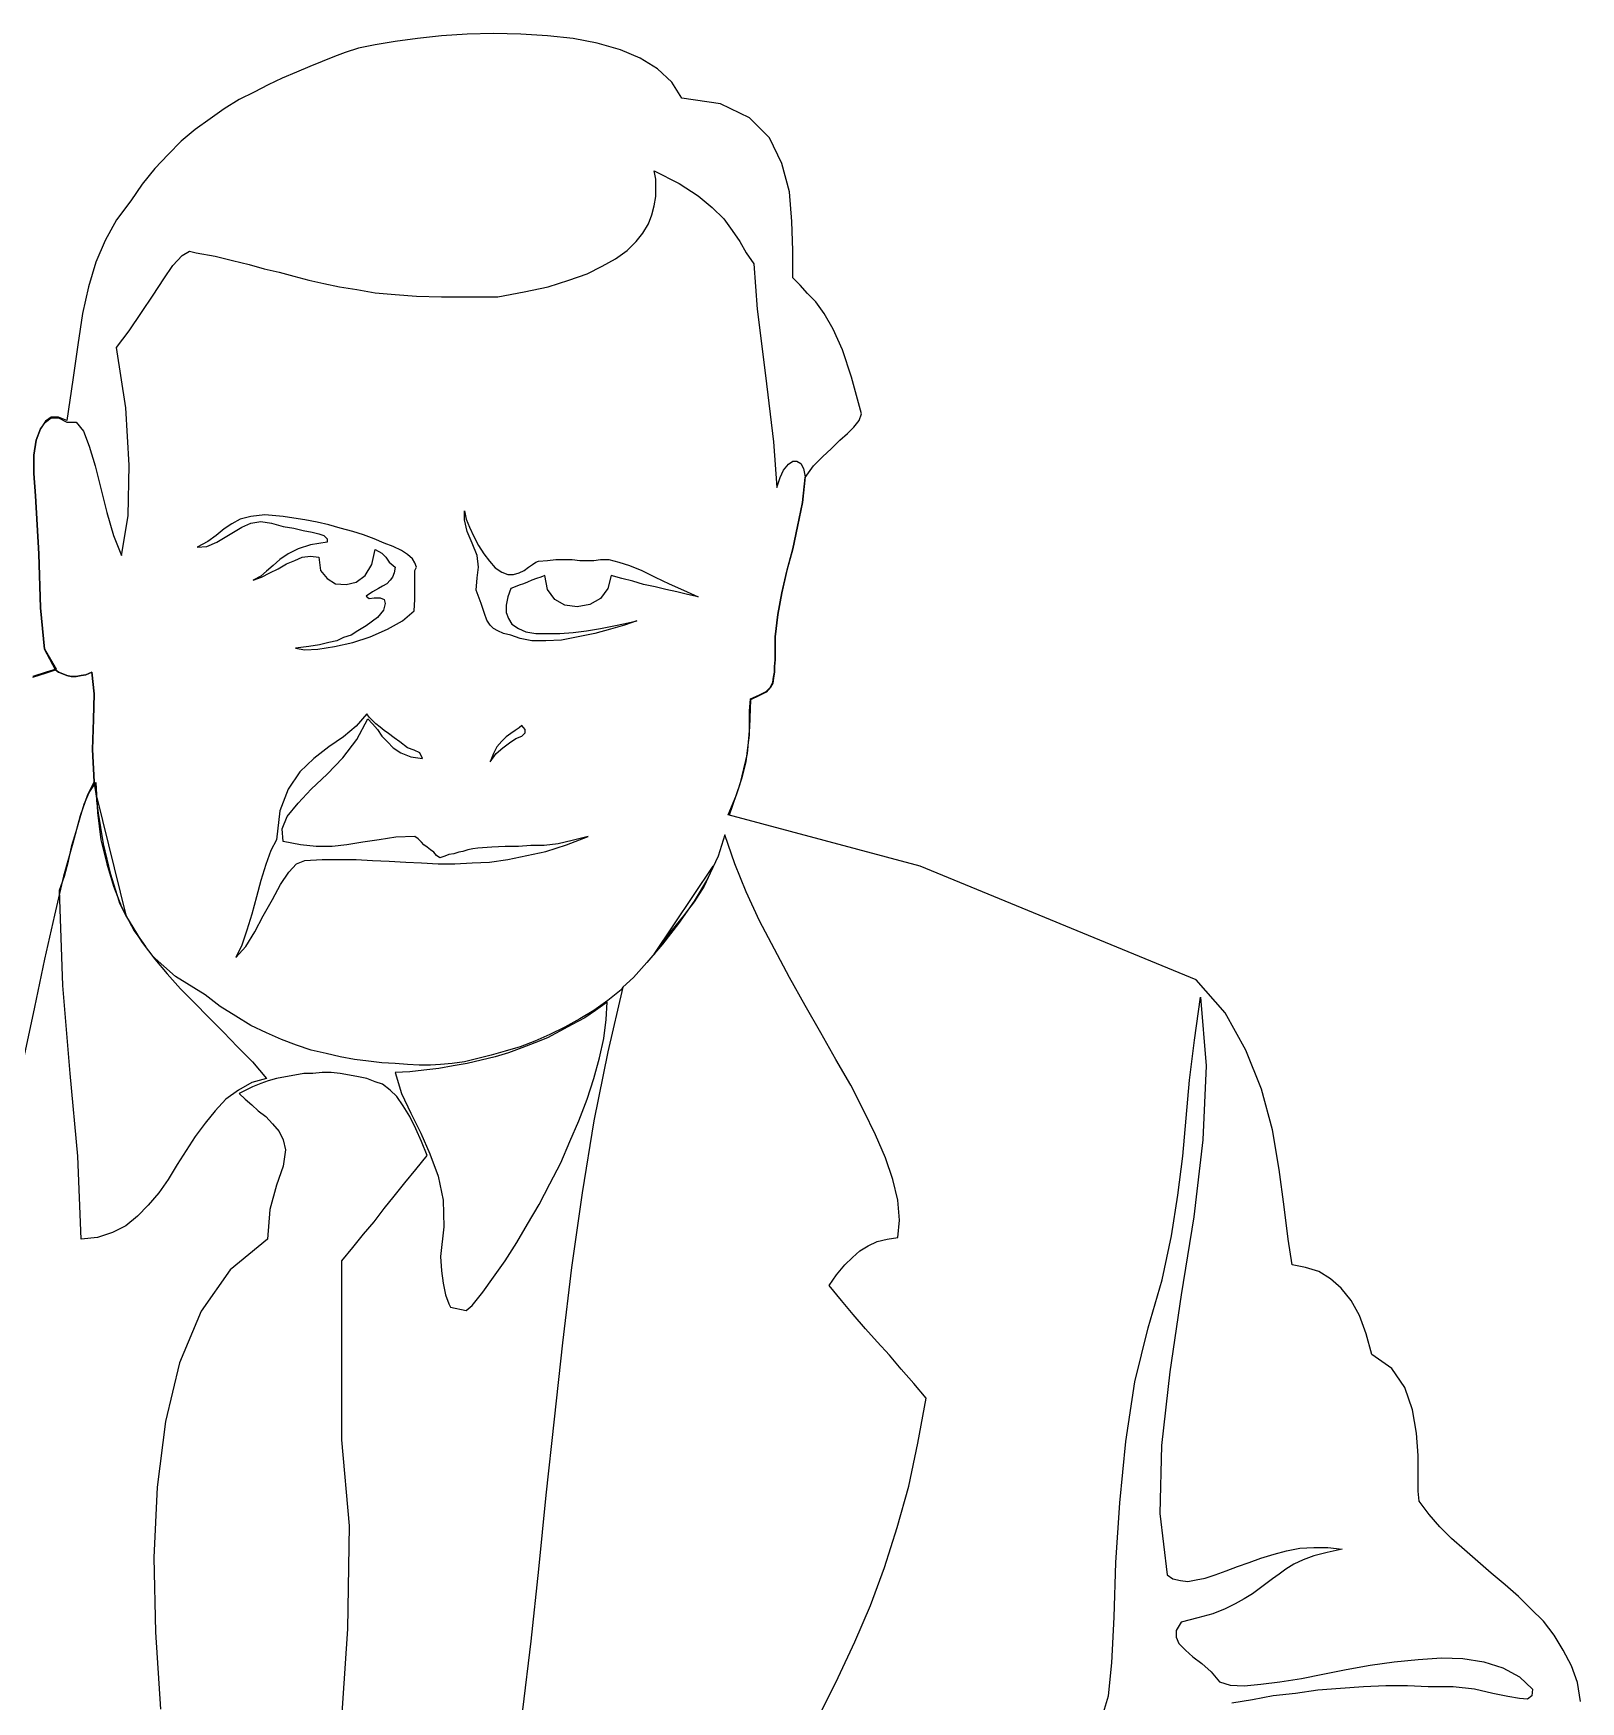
# Model space of a CAD drawing. Extents: x -3014 to -1983, y 5273 to 7048.
# Drawn here: x -2567.7 to -2123, y 6568.6 to 7047.9 of the extents above; entities that cross this region are included whole.
import ezdxf

# ---------------------------------------------------------------- set-up
doc = ezdxf.new("R2010")
doc.units = 0
doc.header["$LTSCALE"] = 1270
doc.header["$MEASUREMENT"] = 0
doc.layers.get('0').update_dxf_attribs({"linetype": 'CONTINUOUS'})

msp = doc.modelspace()

# ---------------------------------------------------------------- linework, layer by layer
at = {"linetype": 'CONTINUOUS'}
for p, q in [((-2457.3, 7046.46), (-2463.73, 7045.51)), ((-2450.4, 7047.18), (-2457.3, 7046.46)), ((-2443.01, 7047.65), (-2450.4, 7047.18)), ((-2435.4, 7047.89), (-2443.01, 7047.65)), ((-2427.54, 7047.65), (-2435.4, 7047.89)), ((-2419.93, 7047.18), (-2427.54, 7047.65)), ((-2412.54, 7046.46), (-2419.93, 7047.18)), ((-2405.64, 7045.04), (-2412.54, 7046.46)), ((-2481.11, 7041.23), (-2484.68, 7039.79)), ((-2478.02, 7042.42), (-2481.11, 7041.23)), ((-2474.21, 7043.61), (-2478.02, 7042.42)), ((-2469.45, 7044.56), (-2474.21, 7043.61)), ((-2463.73, 7045.51), (-2469.45, 7044.56)), ((-2398.96, 7043.13), (-2405.64, 7045.04)), ((-2393.26, 7040.75), (-2398.96, 7043.13)), ((-2492.07, 7036.7), (-2496.12, 7035.03)), ((-2488.25, 7038.37), (-2492.07, 7036.7)), ((-2484.68, 7039.79), (-2488.25, 7038.37)), ((-2388.25, 7037.66), (-2393.26, 7040.75)), ((-2384.21, 7033.84), (-2388.25, 7037.66)), ((-2500.16, 7033.13), (-2504.21, 7030.98)), ((-2496.12, 7035.03), (-2500.16, 7033.13)), ((-2381.35, 7029.32), (-2384.21, 7033.84)), ((-2508.49, 7028.85), (-2512.78, 7026.22)), ((-2504.21, 7030.98), (-2508.49, 7028.85)), ((-2370.16, 7027.66), (-2381.35, 7029.32)), ((-2361.82, 7023.61), (-2370.16, 7027.66)), ((-2516.82, 7023.37), (-2521.11, 7020.27)), ((-2512.78, 7026.22), (-2516.82, 7023.37)), ((-2356.11, 7017.89), (-2361.82, 7023.61)), ((-2525.15, 7016.94), (-2528.96, 7013.13)), ((-2521.11, 7020.27), (-2525.15, 7016.94)), ((-2352.53, 7010.51), (-2356.11, 7017.89)), ((-2528.96, 7013.13), (-2532.77, 7009.09)), ((-2532.77, 7009.09), (-2536.34, 7004.56)), ((-2389.21, 7008.36), (-2382.06, 7004.79)), ((-2388.73, 7005.98), (-2389.21, 7008.36)), ((-2350.4, 7002.41), (-2352.53, 7010.51)), ((-2536.34, 7004.56), (-2539.68, 6999.8)), ((-2388.73, 7003.37), (-2388.73, 7005.98)), ((-2388.73, 7000.99), (-2388.73, 7003.37)), ((-2382.06, 7004.79), (-2376.59, 7001.22)), ((-2539.68, 6999.8), (-2543.73, 6994.32)), ((-2389.92, 6995.75), (-2389.21, 6998.37)), ((-2389.21, 6998.37), (-2388.73, 7000.99)), ((-2376.59, 7001.22), (-2372.54, 6997.89)), ((-2372.54, 6997.89), (-2369.2, 6994.56)), ((-2349.69, 6993.84), (-2350.4, 7002.41)), ((-2543.73, 6994.32), (-2547.05, 6988.37)), ((-2392.54, 6990.51), (-2390.88, 6993.13)), ((-2390.88, 6993.13), (-2389.92, 6995.75)), ((-2369.2, 6994.56), (-2366.82, 6991.23)), ((-2349.44, 6985.51), (-2349.69, 6993.84)), ((-2547.05, 6988.37), (-2549.68, 6982.17)), ((-2397.06, 6985.51), (-2394.45, 6988.13)), ((-2394.45, 6988.13), (-2392.54, 6990.51)), ((-2366.82, 6991.23), (-2364.68, 6988.13)), ((-2364.68, 6988.13), (-2362.78, 6984.8)), ((-2527.53, 6981.23), (-2524.91, 6984.09)), ((-2524.91, 6984.09), (-2522.77, 6985.28)), ((-2522.77, 6985.28), (-2520.86, 6984.8)), ((-2520.86, 6984.8), (-2515.4, 6983.84)), ((-2515.4, 6983.84), (-2510.4, 6982.65)), ((-2400.4, 6983.13), (-2397.06, 6985.51)), ((-2362.78, 6984.8), (-2360.63, 6981.7)), ((-2349.44, 6977.65), (-2349.44, 6985.51)), ((-2549.68, 6982.17), (-2551.82, 6975.03)), ((-2530.15, 6977.41), (-2527.53, 6981.23)), ((-2510.4, 6982.65), (-2505.64, 6981.46)), ((-2505.64, 6981.46), (-2501.35, 6980.27)), ((-2501.35, 6980.27), (-2497.06, 6979.32)), ((-2497.06, 6979.32), (-2492.78, 6978.13)), ((-2413.73, 6976.94), (-2408.49, 6978.85)), ((-2408.49, 6978.85), (-2404.2, 6980.98)), ((-2404.2, 6980.98), (-2400.4, 6983.13)), ((-2360.63, 6981.7), (-2359.68, 6968.61)), ((-2551.82, 6975.03), (-2553.49, 6967.42)), ((-2533.25, 6972.65), (-2530.15, 6977.41)), ((-2492.78, 6978.13), (-2488.5, 6976.94)), ((-2488.5, 6976.94), (-2484.21, 6975.99)), ((-2484.21, 6975.99), (-2479.68, 6975.03)), ((-2479.68, 6975.03), (-2474.69, 6974.32)), ((-2474.69, 6974.32), (-2469.45, 6973.37)), ((-2426.59, 6973.61), (-2419.68, 6975.03)), ((-2419.68, 6975.03), (-2413.73, 6976.94)), ((-2347.3, 6975.51), (-2349.44, 6977.65)), ((-2345.16, 6973.13), (-2347.3, 6975.51)), ((-2536.58, 6967.65), (-2533.25, 6972.65)), ((-2469.45, 6973.37), (-2463.73, 6972.89)), ((-2463.73, 6972.89), (-2457.54, 6972.41)), ((-2457.54, 6972.41), (-2450.4, 6972.18)), ((-2450.4, 6972.18), (-2442.78, 6972.18)), ((-2442.78, 6972.18), (-2434.21, 6972.18)), ((-2434.21, 6972.18), (-2426.59, 6973.61)), ((-2342.78, 6970.75), (-2345.16, 6973.13)), ((-2340.4, 6967.42), (-2342.78, 6970.75)), ((-2553.49, 6967.42), (-2554.91, 6958.36)), ((-2540.16, 6962.41), (-2536.58, 6967.65)), ((-2359.68, 6968.61), (-2357.3, 6949.56)), ((-2337.78, 6962.89), (-2340.4, 6967.42)), ((-2543.73, 6957.65), (-2540.16, 6962.41)), ((-2335.16, 6956.94), (-2337.78, 6962.89)), ((-2554.91, 6958.36), (-2556.34, 6948.37)), ((-2541.1, 6940.27), (-2543.73, 6957.65)), ((-2332.54, 6949.08), (-2335.16, 6956.94)), ((-2556.34, 6948.37), (-2558.01, 6936.7)), ((-2357.3, 6949.56), (-2354.92, 6930.51)), ((-2329.68, 6938.6), (-2332.54, 6949.08)), ((-2540.16, 6923.84), (-2541.1, 6940.27)), ((-2564.2, 6936.47), (-2565.62, 6934.32)), ((-2565.62, 6934.32), (-2564.2, 6936.22)), ((-2562.53, 6937.66), (-2564.2, 6936.47)), ((-2564.2, 6936.22), (-2562.53, 6937.41)), ((-2560.39, 6937.66), (-2562.53, 6937.66)), ((-2562.53, 6937.41), (-2560.39, 6937.41)), ((-2558.01, 6936.7), (-2560.39, 6937.66)), ((-2560.39, 6937.41), (-2558.01, 6936.22)), ((-2558.01, 6936.22), (-2555.39, 6936.22)), ((-2555.39, 6936.22), (-2553.25, 6933.61)), ((-2331.83, 6934.8), (-2330.39, 6936.7)), ((-2330.39, 6936.7), (-2329.68, 6938.6)), ((-2566.81, 6930.98), (-2567.54, 6926.7)), ((-2567.54, 6926.7), (-2566.81, 6930.98)), ((-2565.62, 6934.32), (-2566.81, 6930.98)), ((-2566.81, 6930.98), (-2565.62, 6934.32)), ((-2553.25, 6933.61), (-2551.58, 6929.32)), ((-2338.25, 6928.6), (-2335.87, 6930.98)), ((-2335.87, 6930.98), (-2333.73, 6932.89)), ((-2333.73, 6932.89), (-2331.83, 6934.8)), ((-2567.54, 6926.7), (-2567.54, 6921.46)), ((-2567.54, 6921.46), (-2567.54, 6926.7)), ((-2551.58, 6929.32), (-2549.91, 6923.6)), ((-2354.92, 6930.51), (-2353.97, 6917.42)), ((-2343.49, 6923.6), (-2340.87, 6926.22)), ((-2340.87, 6926.22), (-2338.25, 6928.6)), ((-2567.54, 6921.46), (-2567.06, 6915.04)), ((-2567.06, 6915.04), (-2567.54, 6921.46)), ((-2549.91, 6923.6), (-2548.25, 6917.17)), ((-2540.39, 6909.32), (-2540.16, 6923.84)), ((-2353.01, 6920.27), (-2352.07, 6922.41)), ((-2352.07, 6922.41), (-2350.63, 6924.08)), ((-2350.63, 6924.08), (-2349.44, 6925.03)), ((-2349.44, 6925.03), (-2348.25, 6925.03)), ((-2348.25, 6925.03), (-2347.06, 6924.32)), ((-2347.06, 6924.32), (-2346.35, 6922.89)), ((-2346.35, 6922.89), (-2345.87, 6920.51)), ((-2345.87, 6920.27), (-2343.49, 6923.6)), ((-2548.25, 6917.17), (-2546.58, 6910.27)), ((-2353.97, 6917.42), (-2353.01, 6920.27)), ((-2345.87, 6920.51), (-2346.58, 6913.13)), ((-2346.58, 6913.13), (-2345.87, 6920.27)), ((-2567.06, 6915.04), (-2566.1, 6898.37)), ((-2566.1, 6898.37), (-2567.06, 6915.04)), ((-2348.02, 6906.22), (-2346.58, 6913.13)), ((-2346.58, 6913.13), (-2348.02, 6906.22)), ((-2546.58, 6910.27), (-2544.67, 6903.6)), ((-2542.29, 6897.89), (-2540.39, 6909.32)), ((-2510.64, 6906.94), (-2512.78, 6905.51)), ((-2508.26, 6908.36), (-2510.64, 6906.94)), ((-2505.16, 6909.08), (-2508.26, 6908.36)), ((-2507.78, 6905.98), (-2505.16, 6907.17)), ((-2501.11, 6909.55), (-2505.16, 6909.08)), ((-2505.16, 6907.17), (-2502.3, 6907.65)), ((-2502.3, 6907.65), (-2499.21, 6907.17)), ((-2495.87, 6909.08), (-2501.11, 6909.55)), ((-2499.21, 6907.17), (-2495.87, 6906.22)), ((-2492.78, 6908.61), (-2495.87, 6909.08)), ((-2489.69, 6908.13), (-2492.78, 6908.61)), ((-2486.12, 6907.42), (-2489.69, 6908.13)), ((-2482.78, 6906.7), (-2486.12, 6907.42)), ((-2479.45, 6905.75), (-2482.78, 6906.7)), ((-2443.74, 6910.75), (-2443.26, 6908.36)), ((-2443.74, 6908.13), (-2443.74, 6910.75)), ((-2443.01, 6904.79), (-2443.74, 6908.13)), ((-2443.26, 6908.36), (-2442.3, 6905.98)), ((-2544.67, 6903.6), (-2542.29, 6897.89)), ((-2517.54, 6901.94), (-2520.63, 6900.27)), ((-2515.16, 6903.6), (-2517.54, 6901.94)), ((-2512.78, 6905.51), (-2515.16, 6903.6)), ((-2514.92, 6901.7), (-2512.54, 6903.13)), ((-2512.54, 6903.13), (-2510.16, 6904.56)), ((-2510.16, 6904.56), (-2507.78, 6905.98)), ((-2495.87, 6906.22), (-2492.78, 6905.75)), ((-2492.78, 6905.75), (-2490.16, 6905.03)), ((-2490.16, 6905.03), (-2487.54, 6904.56)), ((-2487.54, 6904.56), (-2485.64, 6904.08)), ((-2485.64, 6904.08), (-2484.21, 6903.6)), ((-2484.21, 6903.6), (-2483.26, 6902.65)), ((-2483.26, 6902.65), (-2483.26, 6901.7)), ((-2475.88, 6904.79), (-2479.45, 6905.75)), ((-2472.78, 6903.84), (-2475.88, 6904.79)), ((-2469.68, 6902.65), (-2472.78, 6903.84)), ((-2466.82, 6901.46), (-2469.68, 6902.65)), ((-2441.59, 6901.46), (-2443.01, 6904.79)), ((-2442.3, 6905.98), (-2441.11, 6903.37)), ((-2441.11, 6903.37), (-2439.69, 6900.75)), ((-2349.44, 6899.79), (-2348.02, 6906.22)), ((-2348.02, 6906.22), (-2349.44, 6899.79)), ((-2566.1, 6898.37), (-2565.62, 6882.89)), ((-2565.62, 6882.89), (-2566.1, 6898.37)), ((-2520.63, 6900.27), (-2517.78, 6900.51)), ((-2517.78, 6900.51), (-2514.92, 6901.7)), ((-2494.45, 6898.37), (-2496.83, 6896.7)), ((-2491.59, 6899.79), (-2494.45, 6898.37)), ((-2492.55, 6896.46), (-2490.4, 6897.41)), ((-2488.02, 6900.98), (-2491.59, 6899.79)), ((-2490.4, 6897.41), (-2488.02, 6897.65)), ((-2483.26, 6901.7), (-2488.02, 6900.98)), ((-2488.02, 6897.65), (-2485.64, 6897.41)), ((-2485.64, 6897.41), (-2485.16, 6893.61)), ((-2470.39, 6895.27), (-2469.45, 6899.56)), ((-2469.45, 6899.56), (-2467.55, 6898.6)), ((-2467.55, 6898.6), (-2466.35, 6897.41)), ((-2464.21, 6900.51), (-2466.82, 6901.46)), ((-2466.35, 6897.41), (-2465.4, 6895.99)), ((-2461.83, 6899.32), (-2464.21, 6900.51)), ((-2460.16, 6898.13), (-2461.83, 6899.32)), ((-2458.73, 6896.93), (-2460.16, 6898.13)), ((-2440.16, 6897.89), (-2441.59, 6901.46)), ((-2439.69, 6894.55), (-2440.16, 6897.89)), ((-2439.69, 6900.75), (-2438.25, 6898.37)), ((-2438.25, 6898.37), (-2436.59, 6896.22)), ((-2351.11, 6893.36), (-2349.44, 6899.79)), ((-2349.44, 6899.79), (-2351.11, 6893.61)), ((-2500.64, 6893.36), (-2502.3, 6891.94)), ((-2502.07, 6891.7), (-2499.69, 6892.89)), ((-2498.73, 6895.03), (-2500.64, 6893.36)), ((-2499.69, 6892.89), (-2497.31, 6894.08)), ((-2496.83, 6896.7), (-2498.73, 6895.03)), ((-2497.31, 6894.08), (-2494.93, 6895.51)), ((-2494.93, 6895.51), (-2492.55, 6896.46)), ((-2485.16, 6893.61), (-2483.26, 6891.23)), ((-2472.31, 6892.17), (-2470.39, 6895.27)), ((-2465.4, 6895.99), (-2463.73, 6894.55)), ((-2463.97, 6892.89), (-2464.44, 6891.7)), ((-2463.73, 6894.55), (-2463.97, 6892.89)), ((-2458.02, 6895.74), (-2458.73, 6896.93)), ((-2457.54, 6894.55), (-2458.02, 6895.74)), ((-2458.02, 6893.61), (-2457.54, 6894.55)), ((-2458.02, 6891.23), (-2458.02, 6893.61)), ((-2440.16, 6891.46), (-2439.69, 6894.55)), ((-2436.59, 6896.22), (-2434.92, 6894.32)), ((-2434.92, 6894.32), (-2433.02, 6893.13)), ((-2433.02, 6893.13), (-2431.35, 6892.42)), ((-2431.35, 6892.42), (-2429.68, 6892.42)), ((-2429.68, 6892.42), (-2428.01, 6892.89)), ((-2428.01, 6892.89), (-2426.59, 6893.61)), ((-2426.59, 6893.61), (-2425.4, 6894.55)), ((-2425.4, 6894.55), (-2424.21, 6895.27)), ((-2424.21, 6895.27), (-2423.25, 6895.99)), ((-2423.25, 6895.99), (-2422.54, 6896.22)), ((-2422.54, 6896.22), (-2419.93, 6896.46)), ((-2419.93, 6896.46), (-2417.54, 6896.7)), ((-2417.54, 6896.7), (-2415.16, 6896.7)), ((-2415.16, 6896.7), (-2412.78, 6896.7)), ((-2412.78, 6896.7), (-2410.64, 6896.46)), ((-2410.64, 6896.46), (-2408.49, 6896.46)), ((-2408.49, 6896.46), (-2406.59, 6896.46)), ((-2406.59, 6896.46), (-2404.68, 6896.7)), ((-2404.68, 6896.7), (-2402.3, 6896.7)), ((-2402.3, 6896.7), (-2399.44, 6895.99)), ((-2399.44, 6895.99), (-2396.35, 6895.03)), ((-2396.35, 6895.03), (-2392.78, 6893.61)), ((-2392.78, 6893.61), (-2388.97, 6891.7)), ((-2351.11, 6893.61), (-2352.53, 6887.18)), ((-2352.53, 6887.18), (-2351.11, 6893.36)), ((-2502.3, 6891.94), (-2504.45, 6890.75)), ((-2504.45, 6890.75), (-2502.07, 6891.7)), ((-2483.26, 6891.23), (-2480.87, 6889.79)), ((-2480.87, 6889.79), (-2477.78, 6889.56)), ((-2477.78, 6889.56), (-2474.92, 6890.27)), ((-2474.92, 6890.27), (-2472.31, 6892.17)), ((-2470.16, 6887.41), (-2472.06, 6886.22)), ((-2468.49, 6888.37), (-2470.16, 6887.41)), ((-2467.3, 6889.08), (-2468.49, 6888.37)), ((-2466.11, 6889.79), (-2467.3, 6889.08)), ((-2465.16, 6890.75), (-2466.11, 6889.79)), ((-2464.44, 6891.7), (-2465.16, 6890.75)), ((-2458.02, 6888.37), (-2458.02, 6891.23)), ((-2458.02, 6885.27), (-2458.02, 6888.37)), ((-2440.4, 6887.89), (-2440.16, 6891.46)), ((-2438.97, 6884.08), (-2440.4, 6887.89)), ((-2430.4, 6888.37), (-2431.35, 6885.99)), ((-2429.21, 6888.85), (-2430.4, 6888.37)), ((-2428.01, 6889.32), (-2429.21, 6888.85)), ((-2426.82, 6889.79), (-2428.01, 6889.32)), ((-2425.63, 6890.27), (-2426.82, 6889.79)), ((-2424.44, 6890.75), (-2425.63, 6890.27)), ((-2423.02, 6891.23), (-2424.44, 6890.75)), ((-2421.83, 6891.7), (-2423.02, 6891.23)), ((-2420.64, 6892.17), (-2421.83, 6891.7)), ((-2419.93, 6888.13), (-2420.64, 6892.17)), ((-2417.78, 6885.27), (-2419.93, 6888.13)), ((-2402.54, 6888.37), (-2404.68, 6885.51)), ((-2401.59, 6892.17), (-2402.54, 6888.37)), ((-2398.5, 6891.23), (-2401.59, 6892.17)), ((-2395.39, 6890.51), (-2398.5, 6891.23)), ((-2392.3, 6889.56), (-2395.39, 6890.51)), ((-2388.97, 6888.85), (-2392.3, 6889.56)), ((-2388.97, 6891.7), (-2384.92, 6889.79)), ((-2385.87, 6888.13), (-2388.97, 6888.85)), ((-2382.78, 6887.41), (-2385.87, 6888.13)), ((-2384.92, 6889.79), (-2380.87, 6887.89)), ((-2379.68, 6886.7), (-2382.78, 6887.41)), ((-2380.87, 6887.89), (-2376.59, 6885.99)), ((-2565.62, 6882.89), (-2564.43, 6870.99)), ((-2564.43, 6870.99), (-2565.62, 6882.89)), ((-2472.06, 6886.22), (-2471.12, 6885.51)), ((-2471.12, 6885.51), (-2469.68, 6885.75)), ((-2469.68, 6885.75), (-2468.01, 6885.75)), ((-2468.01, 6885.75), (-2466.82, 6885.27)), ((-2466.59, 6884.08), (-2467.07, 6882.18)), ((-2466.82, 6885.27), (-2466.59, 6884.08)), ((-2458.26, 6881.94), (-2458.02, 6885.27)), ((-2438.02, 6881.22), (-2438.97, 6884.08)), ((-2431.35, 6885.99), (-2431.83, 6883.61)), ((-2431.83, 6883.61), (-2431.83, 6881.46)), ((-2414.92, 6883.61), (-2417.78, 6885.27)), ((-2411.35, 6883.13), (-2414.92, 6883.61)), ((-2407.78, 6883.84), (-2411.35, 6883.13)), ((-2404.68, 6885.51), (-2407.78, 6883.84)), ((-2376.59, 6885.99), (-2379.68, 6886.7)), ((-2353.73, 6880.98), (-2352.53, 6887.18)), ((-2352.53, 6887.18), (-2353.73, 6880.98)), ((-2468.74, 6880.03), (-2472.06, 6877.65)), ((-2467.07, 6882.18), (-2468.74, 6880.03)), ((-2465.88, 6876.7), (-2461.59, 6879.08)), ((-2461.59, 6879.08), (-2458.26, 6881.94)), ((-2437.3, 6879.32), (-2438.02, 6881.22)), ((-2436.35, 6877.89), (-2437.3, 6879.32)), ((-2435.4, 6876.94), (-2436.35, 6877.89)), ((-2431.83, 6881.46), (-2431.11, 6879.79)), ((-2431.11, 6879.79), (-2430.16, 6878.13)), ((-2430.16, 6878.13), (-2428.26, 6876.94)), ((-2397.77, 6877.89), (-2401.82, 6876.7)), ((-2400.88, 6877.65), (-2397.54, 6878.37)), ((-2394.2, 6879.08), (-2397.77, 6877.89)), ((-2397.54, 6878.37), (-2394.2, 6879.08)), ((-2354.45, 6874.56), (-2353.73, 6880.98)), ((-2353.73, 6880.98), (-2354.45, 6874.56)), ((-2480.4, 6873.37), (-2482.78, 6872.89)), ((-2478.49, 6874.32), (-2480.4, 6873.37)), ((-2476.35, 6875.03), (-2478.49, 6874.32)), ((-2474.44, 6876.22), (-2476.35, 6875.03)), ((-2475.88, 6872.89), (-2470.87, 6874.56)), ((-2472.06, 6877.65), (-2474.44, 6876.22)), ((-2470.87, 6874.56), (-2465.88, 6876.7)), ((-2434.21, 6876.22), (-2435.4, 6876.94)), ((-2432.54, 6875.51), (-2434.21, 6876.22)), ((-2430.4, 6875.03), (-2432.54, 6875.51)), ((-2427.78, 6874.08), (-2430.4, 6875.03)), ((-2428.26, 6876.94), (-2426.11, 6875.98)), ((-2424.44, 6873.37), (-2427.78, 6874.08)), ((-2426.11, 6875.98), (-2423.25, 6875.51)), ((-2420.39, 6873.37), (-2424.44, 6873.37)), ((-2423.25, 6875.51), (-2419.93, 6875.51)), ((-2415.88, 6873.6), (-2420.39, 6873.37)), ((-2419.93, 6875.51), (-2416.35, 6875.51)), ((-2416.35, 6875.51), (-2412.54, 6875.75)), ((-2411.11, 6874.56), (-2415.88, 6873.6)), ((-2412.54, 6875.75), (-2408.73, 6876.22)), ((-2406.35, 6875.51), (-2411.11, 6874.56)), ((-2408.73, 6876.22), (-2404.68, 6876.94)), ((-2401.82, 6876.7), (-2406.35, 6875.51)), ((-2404.68, 6876.94), (-2400.88, 6877.65)), ((-2354.45, 6867.89), (-2354.45, 6874.56)), ((-2354.45, 6874.56), (-2354.45, 6867.89)), ((-2564.43, 6870.99), (-2561.11, 6865.27)), ((-2561.34, 6865.04), (-2564.43, 6870.99)), ((-2488.5, 6871.7), (-2492.3, 6871.22)), ((-2492.3, 6871.22), (-2489.69, 6870.74)), ((-2489.69, 6870.74), (-2485.87, 6870.99)), ((-2485.4, 6872.18), (-2488.5, 6871.7)), ((-2485.87, 6870.99), (-2481.11, 6871.7)), ((-2482.78, 6872.89), (-2485.4, 6872.18)), ((-2481.11, 6871.7), (-2475.88, 6872.89)), ((-2563.97, 6864.32), (-2567.77, 6863.13)), ((-2567.77, 6862.89), (-2564.2, 6864.08)), ((-2564.2, 6864.08), (-2561.34, 6865.04)), ((-2561.11, 6865.27), (-2563.97, 6864.32)), ((-2561.34, 6865.04), (-2560.39, 6864.32)), ((-2560.39, 6864.32), (-2561.34, 6865.04)), ((-2560.39, 6864.32), (-2559.2, 6863.85)), ((-2559.2, 6863.85), (-2560.39, 6864.32)), ((-2559.2, 6863.85), (-2558.01, 6863.37)), ((-2558.01, 6863.37), (-2559.2, 6863.85)), ((-2553.96, 6863.37), (-2552.53, 6863.6)), ((-2552.53, 6863.6), (-2553.96, 6863.37)), ((-2552.53, 6863.6), (-2550.87, 6864.32)), ((-2550.87, 6864.32), (-2552.53, 6863.6)), ((-2550.87, 6864.32), (-2550.15, 6858.13)), ((-2550.15, 6858.13), (-2550.87, 6864.32)), ((-2354.92, 6862.89), (-2354.68, 6864.32)), ((-2354.68, 6864.32), (-2354.92, 6862.65)), ((-2354.68, 6865.98), (-2354.45, 6867.89)), ((-2354.45, 6867.89), (-2354.68, 6865.98)), ((-2354.68, 6864.32), (-2354.68, 6865.98)), ((-2354.68, 6865.98), (-2354.68, 6864.32)), ((-2558.01, 6863.37), (-2556.82, 6863.13)), ((-2556.82, 6863.13), (-2558.01, 6863.37)), ((-2556.82, 6863.13), (-2555.39, 6863.13)), ((-2555.39, 6863.13), (-2556.82, 6863.13)), ((-2555.39, 6863.13), (-2553.96, 6863.37)), ((-2553.96, 6863.37), (-2555.39, 6863.13)), ((-2358.97, 6857.89), (-2357.06, 6858.84)), ((-2357.06, 6858.84), (-2355.87, 6860.03)), ((-2355.87, 6860.03), (-2357.06, 6858.6)), ((-2355.87, 6860.03), (-2355.16, 6861.46)), ((-2355.16, 6861.22), (-2355.87, 6860.03)), ((-2355.16, 6861.46), (-2354.92, 6862.89)), ((-2354.92, 6862.65), (-2355.16, 6861.22)), ((-2550.15, 6858.13), (-2550.39, 6850.75)), ((-2550.39, 6850.75), (-2550.15, 6858.13)), ((-2361.82, 6853.13), (-2361.59, 6856.7)), ((-2361.59, 6856.46), (-2361.82, 6848.6)), ((-2361.59, 6856.7), (-2358.97, 6857.89)), ((-2358.97, 6857.65), (-2361.59, 6856.46)), ((-2357.06, 6858.6), (-2358.97, 6857.65)), ((-2550.39, 6850.75), (-2550.63, 6842.17)), ((-2550.63, 6842.17), (-2550.39, 6850.75)), ((-2471.83, 6852.41), (-2474.92, 6848.84)), ((-2474.69, 6845.03), (-2471.58, 6850.98)), ((-2471.12, 6851.46), (-2471.83, 6852.41)), ((-2471.58, 6850.98), (-2470.16, 6849.56)), ((-2470.16, 6850.51), (-2471.12, 6851.46)), ((-2469.2, 6849.56), (-2470.16, 6850.51)), ((-2470.16, 6849.56), (-2468.74, 6847.89)), ((-2468.01, 6848.6), (-2469.2, 6849.56)), ((-2427.3, 6849.08), (-2428.01, 6848.37)), ((-2426.35, 6847.89), (-2427.3, 6849.08)), ((-2361.82, 6849.79), (-2361.82, 6853.13)), ((-2361.82, 6846.22), (-2361.82, 6849.79)), ((-2478.49, 6845.74), (-2482.78, 6842.89)), ((-2478.73, 6839.79), (-2474.69, 6845.03)), ((-2474.92, 6848.84), (-2478.49, 6845.74)), ((-2468.74, 6847.89), (-2467.55, 6845.99)), ((-2466.82, 6847.65), (-2468.01, 6848.6)), ((-2467.55, 6845.99), (-2465.88, 6844.32)), ((-2465.63, 6846.7), (-2466.82, 6847.65)), ((-2465.88, 6844.32), (-2464.21, 6842.65)), ((-2463.97, 6845.51), (-2465.63, 6846.7)), ((-2462.31, 6844.32), (-2463.97, 6845.51)), ((-2460.16, 6842.65), (-2462.31, 6844.32)), ((-2433.02, 6844.55), (-2434.45, 6842.89)), ((-2431.83, 6845.74), (-2433.02, 6844.55)), ((-2430.4, 6846.7), (-2431.83, 6845.74)), ((-2430.87, 6844.08), (-2428.97, 6845.27)), ((-2429.21, 6847.65), (-2430.4, 6846.7)), ((-2428.01, 6848.37), (-2429.21, 6847.65)), ((-2428.97, 6845.27), (-2427.3, 6845.99)), ((-2427.3, 6845.99), (-2426.35, 6846.93)), ((-2426.35, 6846.93), (-2426.35, 6847.89)), ((-2361.82, 6848.6), (-2362.54, 6840.98)), ((-2362.3, 6842.65), (-2361.82, 6846.22)), ((-2550.63, 6842.17), (-2550.15, 6832.89)), ((-2550.15, 6832.89), (-2550.63, 6842.17)), ((-2487.06, 6839.56), (-2491.11, 6835.75)), ((-2482.78, 6842.89), (-2487.06, 6839.56)), ((-2483.26, 6835.03), (-2478.73, 6839.79)), ((-2464.21, 6842.65), (-2462.06, 6841.23)), ((-2462.06, 6841.23), (-2459.21, 6840.04)), ((-2458.26, 6841.94), (-2460.16, 6842.65)), ((-2459.21, 6840.04), (-2455.87, 6839.56)), ((-2456.59, 6841.23), (-2458.26, 6841.94)), ((-2455.87, 6839.56), (-2456.59, 6841.23)), ((-2436.35, 6838.6), (-2434.68, 6840.98)), ((-2435.4, 6840.98), (-2436.35, 6838.6)), ((-2434.45, 6842.89), (-2435.4, 6840.98)), ((-2434.68, 6840.98), (-2432.78, 6842.65)), ((-2432.78, 6842.65), (-2430.87, 6844.08)), ((-2362.54, 6840.98), (-2364.68, 6832.18)), ((-2362.78, 6838.6), (-2362.3, 6842.65)), ((-2491.11, 6835.75), (-2494.45, 6830.75)), ((-2487.78, 6830.75), (-2483.26, 6835.03)), ((-2363.97, 6834.08), (-2362.78, 6838.6)), ((-2550.15, 6832.89), (-2552.06, 6829.08)), ((-2551.58, 6829.8), (-2549.68, 6832.65)), ((-2549.44, 6828.36), (-2550.15, 6832.89)), ((-2550.15, 6832.89), (-2549.44, 6827.42)), ((-2550.15, 6831.94), (-2550.15, 6832.89)), ((-2549.68, 6832.65), (-2549.2, 6824.08)), ((-2494.45, 6830.75), (-2496.83, 6824.56)), ((-2491.59, 6826.7), (-2487.78, 6830.75)), ((-2364.68, 6832.18), (-2367.71, 6823.29)), ((-2365.63, 6829.08), (-2363.97, 6834.08)), ((-2552.06, 6829.08), (-2554.2, 6823.12)), ((-2554.2, 6822.65), (-2553.01, 6826.46)), ((-2553.01, 6826.46), (-2551.58, 6829.8)), ((-2549.44, 6827.42), (-2549.44, 6828.36)), ((-2549.44, 6828.36), (-2541.1, 6794.55)), ((-2549.44, 6827.42), (-2549.44, 6828.36)), ((-2548.96, 6823.84), (-2549.44, 6827.42)), ((-2494.68, 6822.89), (-2491.59, 6826.7)), ((-2368.01, 6823.37), (-2365.63, 6829.08)), ((-2554.2, 6823.12), (-2556.34, 6815.27)), ((-2555.39, 6818.61), (-2554.2, 6822.65)), ((-2549.2, 6824.08), (-2548.25, 6816.23)), ((-2547.53, 6815.03), (-2548.96, 6823.84)), ((-2496.83, 6824.56), (-2497.78, 6816.23)), ((-2496.12, 6819.32), (-2494.68, 6822.89)), ((-2312.78, 6808.6), (-2368.01, 6823.37)), ((-2556.58, 6814.56), (-2555.39, 6818.61)), ((-2548.25, 6816.23), (-2546.58, 6809.32)), ((-2497.78, 6816.23), (-2499.44, 6813.13)), ((-2495.87, 6815.75), (-2496.12, 6819.32)), ((-2490.88, 6814.79), (-2495.87, 6815.75)), ((-2473.02, 6815.51), (-2477.54, 6814.79)), ((-2468.26, 6816.23), (-2473.02, 6815.51)), ((-2463.5, 6816.94), (-2468.26, 6816.23)), ((-2458.02, 6817.17), (-2463.5, 6816.94)), ((-2457.06, 6816.46), (-2458.02, 6817.17)), ((-2456.11, 6815.51), (-2457.06, 6816.46)), ((-2455.4, 6814.79), (-2456.11, 6815.51)), ((-2412.78, 6815.98), (-2416.82, 6815.03)), ((-2414.44, 6814.79), (-2408.25, 6817.17)), ((-2408.25, 6817.17), (-2412.78, 6815.98)), ((-2368.97, 6817.65), (-2370.87, 6811.46)), ((-2366.11, 6809.32), (-2368.97, 6817.65)), ((-2556.34, 6815.27), (-2558.96, 6805.74)), ((-2557.54, 6810.03), (-2556.58, 6814.56)), ((-2545.39, 6806.22), (-2547.53, 6815.03)), ((-2499.44, 6813.13), (-2500.88, 6809.08)), ((-2486.35, 6814.32), (-2490.88, 6814.79)), ((-2481.83, 6814.32), (-2486.35, 6814.32)), ((-2477.54, 6814.79), (-2481.83, 6814.32)), ((-2454.45, 6814.08), (-2455.4, 6814.79)), ((-2453.49, 6813.37), (-2454.45, 6814.08)), ((-2452.54, 6812.65), (-2453.49, 6813.37)), ((-2451.82, 6811.7), (-2452.54, 6812.65)), ((-2450.88, 6810.98), (-2451.82, 6811.7)), ((-2449.44, 6811.46), (-2450.88, 6810.98)), ((-2448.25, 6811.94), (-2449.44, 6811.46)), ((-2446.83, 6812.18), (-2448.25, 6811.94)), ((-2445.39, 6812.65), (-2446.83, 6812.18)), ((-2444.2, 6812.89), (-2445.39, 6812.65)), ((-2442.78, 6813.37), (-2444.2, 6812.89)), ((-2441.35, 6813.6), (-2442.78, 6813.37)), ((-2439.92, 6813.84), (-2441.35, 6813.6)), ((-2435.87, 6814.08), (-2439.92, 6813.84)), ((-2432.06, 6814.32), (-2435.87, 6814.08)), ((-2428.26, 6814.32), (-2432.06, 6814.32)), ((-2431.35, 6810.51), (-2425.88, 6811.7)), ((-2424.69, 6814.56), (-2428.26, 6814.32)), ((-2425.88, 6811.7), (-2420.39, 6812.89)), ((-2420.87, 6814.56), (-2424.69, 6814.56)), ((-2416.82, 6815.03), (-2420.87, 6814.56)), ((-2420.39, 6812.89), (-2414.44, 6814.79)), ((-2370.87, 6811.46), (-2373.96, 6805.03)), ((-2558.73, 6805.74), (-2557.54, 6810.03)), ((-2546.58, 6809.32), (-2544.67, 6802.89)), ((-2543, 6798.6), (-2545.39, 6806.22)), ((-2500.88, 6809.08), (-2502.3, 6804.55)), ((-2496.59, 6803.36), (-2494.2, 6806.94)), ((-2494.2, 6806.94), (-2492.07, 6809.32)), ((-2492.07, 6809.32), (-2489.69, 6810.27)), ((-2489.69, 6810.27), (-2484.68, 6810.51)), ((-2484.68, 6810.51), (-2479.68, 6810.51)), ((-2479.68, 6810.51), (-2474.92, 6810.51)), ((-2474.92, 6810.51), (-2470.16, 6810.27)), ((-2470.16, 6810.27), (-2465.4, 6810.03)), ((-2465.4, 6810.03), (-2460.64, 6809.79)), ((-2460.64, 6809.79), (-2456.11, 6809.56)), ((-2456.11, 6809.56), (-2451.35, 6809.32)), ((-2451.35, 6809.32), (-2446.58, 6809.32)), ((-2446.58, 6809.32), (-2441.59, 6809.56)), ((-2441.59, 6809.56), (-2436.59, 6809.79)), ((-2436.59, 6809.79), (-2431.35, 6810.51)), ((-2389.21, 6783.37), (-2372.31, 6808.6)), ((-2372.54, 6807.89), (-2374.92, 6802.89)), ((-2372.31, 6808.6), (-2372.54, 6807.89)), ((-2362.78, 6801.23), (-2366.11, 6809.32)), ((-2233.48, 6775.98), (-2312.78, 6808.6)), ((-2558.96, 6805.74), (-2561.58, 6794.55)), ((-2560.15, 6801.69), (-2558.73, 6805.74)), ((-2559.2, 6774.31), (-2560.15, 6801.69)), ((-2544.67, 6802.89), (-2542.29, 6796.93)), ((-2502.3, 6804.55), (-2503.49, 6799.79)), ((-2498.97, 6799.08), (-2496.59, 6803.36)), ((-2373.96, 6805.03), (-2377.78, 6798.6)), ((-2374.92, 6802.89), (-2377.78, 6798.37)), ((-2358.97, 6792.89), (-2362.78, 6801.23)), ((-2542.77, 6797.89), (-2543, 6798.6)), ((-2542.29, 6796.93), (-2542.77, 6797.89)), ((-2542.29, 6796.93), (-2539.43, 6791.46)), ((-2541.1, 6794.55), (-2542.29, 6796.93)), ((-2503.49, 6799.79), (-2504.92, 6794.8)), ((-2501.59, 6794.32), (-2498.97, 6799.08)), ((-2377.78, 6798.6), (-2382.3, 6792.17)), ((-2377.78, 6798.37), (-2379.92, 6795.51)), ((-2561.58, 6794.55), (-2564.43, 6781.93)), ((-2536.58, 6787.17), (-2541.1, 6794.55)), ((-2541.1, 6794.55), (-2538.72, 6790.03)), ((-2504.92, 6794.8), (-2506.35, 6790.27)), ((-2503.97, 6789.79), (-2501.59, 6794.32)), ((-2382.3, 6792.17), (-2386.83, 6786.22)), ((-2380.87, 6794.32), (-2384.21, 6790.27)), ((-2379.92, 6795.51), (-2380.87, 6794.32)), ((-2354.68, 6784.79), (-2358.97, 6792.89)), ((-2539.43, 6791.46), (-2536.34, 6786.7)), ((-2538.72, 6790.03), (-2536.58, 6787.17)), ((-2535.39, 6785.51), (-2536.58, 6787.17)), ((-2536.58, 6787.17), (-2535.39, 6785.51)), ((-2506.35, 6790.27), (-2507.78, 6785.98)), ((-2506.59, 6785.51), (-2503.97, 6789.79)), ((-2384.21, 6790.27), (-2387.78, 6785.51)), ((-2536.34, 6786.7), (-2532.77, 6781.93)), ((-2526.82, 6776.94), (-2533.48, 6782.89)), ((-2507.78, 6785.98), (-2509.45, 6782.41)), ((-2509.45, 6782.41), (-2506.59, 6785.51)), ((-2386.83, 6786.22), (-2391.35, 6780.99)), ((-2387.78, 6785.51), (-2389.21, 6783.37)), ((-2350.4, 6776.69), (-2354.68, 6784.79)), ((-2564.43, 6781.93), (-2567.29, 6768.13)), ((-2532.77, 6781.93), (-2529.2, 6777.65)), ((-2529.2, 6777.65), (-2525.39, 6773.37)), ((-2391.35, 6780.99), (-2395.16, 6776.69)), ((-2557.06, 6749.08), (-2559.2, 6774.31)), ((-2518.26, 6771.7), (-2526.82, 6776.94)), ((-2525.39, 6773.37), (-2521.34, 6769.32)), ((-2398.25, 6773.85), (-2402.54, 6755.27)), ((-2398.73, 6773.12), (-2402.54, 6770.03)), ((-2398.25, 6773.85), (-2398.73, 6773.12)), ((-2395.16, 6776.69), (-2398.25, 6773.85)), ((-2345.87, 6768.61), (-2350.4, 6776.69)), ((-2225.15, 6766.46), (-2233.48, 6775.98)), ((-2567.29, 6768.13), (-2570.63, 6752.88)), ((-2521.34, 6769.32), (-2517.3, 6765.27)), ((-2513.97, 6768.36), (-2518.26, 6771.7)), ((-2509.45, 6765.51), (-2513.97, 6768.36)), ((-2402.54, 6770.03), (-2406.59, 6767.17)), ((-2402.78, 6769.55), (-2406.11, 6767.17)), ((-2403.01, 6764.56), (-2402.78, 6769.55)), ((-2341.35, 6760.75), (-2345.87, 6768.61)), ((-2233.96, 6758.6), (-2232.29, 6770.99)), ((-2232.29, 6770.99), (-2230.64, 6751.23)), ((-2517.3, 6765.27), (-2513.02, 6760.98)), ((-2505.16, 6762.89), (-2509.45, 6765.51)), ((-2500.64, 6760.75), (-2505.16, 6762.89)), ((-2412.78, 6763.13), (-2416.35, 6761.22)), ((-2410.64, 6764.79), (-2414.92, 6762.41)), ((-2409.21, 6765.03), (-2412.78, 6763.13)), ((-2406.59, 6767.17), (-2410.64, 6764.79)), ((-2406.11, 6767.17), (-2409.21, 6765.03)), ((-2403.73, 6759.08), (-2403.01, 6764.56)), ((-2219.2, 6755.74), (-2225.15, 6766.46)), ((-2513.02, 6760.98), (-2508.97, 6756.7)), ((-2496.35, 6758.84), (-2500.64, 6760.75)), ((-2492.07, 6757.18), (-2496.35, 6758.84)), ((-2423.5, 6758.37), (-2427.78, 6756.7)), ((-2419.2, 6760.27), (-2423.5, 6758.37)), ((-2419.93, 6759.32), (-2423.5, 6757.89)), ((-2416.35, 6761.22), (-2419.93, 6759.32)), ((-2414.92, 6762.41), (-2419.2, 6760.27)), ((-2404.92, 6753.61), (-2403.73, 6759.08)), ((-2337.06, 6753.13), (-2341.35, 6760.75)), ((-2235.4, 6747.18), (-2233.96, 6758.6)), ((-2508.97, 6756.7), (-2504.68, 6752.42)), ((-2487.78, 6755.74), (-2492.07, 6757.18)), ((-2483.49, 6754.8), (-2487.78, 6755.74)), ((-2479.45, 6753.84), (-2483.49, 6754.8)), ((-2475.4, 6753.13), (-2479.45, 6753.84)), ((-2439.92, 6753.36), (-2443.74, 6752.42)), ((-2436.11, 6754.32), (-2439.92, 6753.36)), ((-2434.92, 6753.84), (-2438.97, 6752.88)), ((-2432.06, 6755.51), (-2436.11, 6754.32)), ((-2431.11, 6755.03), (-2434.92, 6753.84)), ((-2427.78, 6756.7), (-2432.06, 6755.51)), ((-2427.3, 6756.46), (-2431.11, 6755.03)), ((-2423.5, 6757.89), (-2427.3, 6756.46)), ((-2402.54, 6755.27), (-2406.59, 6735.51)), ((-2406.59, 6747.65), (-2404.92, 6753.61)), ((-2214.68, 6744.55), (-2219.2, 6755.74)), ((-2554.91, 6725.27), (-2557.06, 6749.08)), ((-2504.68, 6752.42), (-2500.64, 6747.65)), ((-2492.55, 6748.6), (-2495.16, 6748.12)), ((-2489.92, 6749.08), (-2492.55, 6748.6)), ((-2487.31, 6749.08), (-2489.92, 6749.08)), ((-2484.68, 6749.31), (-2487.31, 6749.08)), ((-2482.07, 6749.31), (-2484.68, 6749.31)), ((-2479.45, 6749.08), (-2482.07, 6749.31)), ((-2476.83, 6748.6), (-2479.45, 6749.08)), ((-2474.21, 6748.12), (-2476.83, 6748.6)), ((-2471.35, 6752.65), (-2475.4, 6753.13)), ((-2467.55, 6752.17), (-2471.35, 6752.65)), ((-2463.73, 6751.94), (-2467.55, 6752.17)), ((-2460.16, 6751.69), (-2463.73, 6751.94)), ((-2459.45, 6749.56), (-2463.73, 6749.31)), ((-2463.73, 6749.31), (-2461.83, 6743.36)), ((-2456.83, 6751.46), (-2460.16, 6751.69)), ((-2455.4, 6750.04), (-2459.45, 6749.56)), ((-2453.49, 6751.46), (-2456.83, 6751.46)), ((-2451.11, 6750.5), (-2455.4, 6750.04)), ((-2450.63, 6751.69), (-2453.49, 6751.46)), ((-2447.06, 6751.23), (-2451.11, 6750.5)), ((-2447.31, 6751.94), (-2450.63, 6751.69)), ((-2443.74, 6752.42), (-2447.31, 6751.94)), ((-2443.01, 6751.94), (-2447.06, 6751.23)), ((-2438.97, 6752.88), (-2443.01, 6751.94)), ((-2332.77, 6745.74), (-2337.06, 6753.13)), ((-2230.64, 6751.23), (-2231.58, 6730.03)), ((-2508.73, 6744.32), (-2512.31, 6741.7)), ((-2504.92, 6746.46), (-2508.73, 6744.32)), ((-2506.59, 6744.32), (-2508.49, 6743.36)), ((-2504.68, 6745.27), (-2506.59, 6744.32)), ((-2500.64, 6747.65), (-2504.92, 6746.46)), ((-2502.3, 6746.22), (-2504.68, 6745.27)), ((-2500.16, 6746.93), (-2502.3, 6746.22)), ((-2497.78, 6747.65), (-2500.16, 6746.93)), ((-2495.16, 6748.12), (-2497.78, 6747.65)), ((-2471.83, 6747.65), (-2474.21, 6748.12)), ((-2469.45, 6746.7), (-2471.83, 6747.65)), ((-2467.3, 6745.99), (-2469.45, 6746.7)), ((-2465.16, 6744.32), (-2467.3, 6745.99)), ((-2463.25, 6742.41), (-2465.16, 6744.32)), ((-2408.49, 6741.7), (-2406.59, 6747.65)), ((-2328.97, 6738.36), (-2332.77, 6745.74)), ((-2236.34, 6736.22), (-2235.4, 6747.18)), ((-2211.59, 6732.89), (-2214.68, 6744.55)), ((-2512.31, 6741.7), (-2515.4, 6738.36)), ((-2508.49, 6743.36), (-2506.83, 6741.7)), ((-2506.83, 6741.7), (-2504.92, 6740.03)), ((-2504.92, 6740.03), (-2503.02, 6738.36)), ((-2461.35, 6739.79), (-2463.25, 6742.41)), ((-2461.83, 6743.36), (-2459.21, 6737.65)), ((-2459.45, 6736.7), (-2461.35, 6739.79)), ((-2410.87, 6735.51), (-2408.49, 6741.7)), ((-2518.26, 6734.79), (-2521.11, 6730.99)), ((-2515.4, 6738.36), (-2518.26, 6734.79)), ((-2503.02, 6738.36), (-2500.88, 6736.7)), ((-2500.88, 6736.7), (-2498.97, 6734.56)), ((-2498.97, 6734.56), (-2497.06, 6732.41)), ((-2457.78, 6733.12), (-2459.45, 6736.7)), ((-2459.21, 6737.65), (-2456.35, 6731.93)), ((-2413.49, 6729.55), (-2410.87, 6735.51)), ((-2406.59, 6735.51), (-2409.92, 6714.79)), ((-2325.63, 6731.46), (-2328.97, 6738.36)), ((-2237.3, 6725.27), (-2236.34, 6736.22)), ((-2521.11, 6730.99), (-2523.72, 6726.94)), ((-2497.06, 6732.41), (-2495.87, 6730.03)), ((-2495.87, 6730.03), (-2495.16, 6727.17)), ((-2456.11, 6729.55), (-2457.78, 6733.12)), ((-2456.35, 6731.93), (-2453.73, 6725.98)), ((-2454.45, 6725.5), (-2456.11, 6729.55)), ((-2416.11, 6723.37), (-2413.49, 6729.55)), ((-2322.77, 6724.79), (-2325.63, 6731.46)), ((-2231.58, 6730.03), (-2234.21, 6707.89)), ((-2209.67, 6721.46), (-2211.59, 6732.89)), ((-2553.96, 6701.46), (-2554.91, 6725.27)), ((-2523.72, 6726.94), (-2526.34, 6722.89)), ((-2495.16, 6727.17), (-2495.87, 6722.41)), ((-2457.78, 6721.46), (-2454.45, 6725.5)), ((-2453.73, 6725.98), (-2451.35, 6719.55)), ((-2320.64, 6718.6), (-2322.77, 6724.79)), ((-2238.73, 6714.08), (-2237.3, 6725.27)), ((-2526.34, 6722.89), (-2528.96, 6718.6)), ((-2495.87, 6722.41), (-2497.78, 6716.94)), ((-2460.87, 6717.65), (-2457.78, 6721.46)), ((-2419.2, 6717.41), (-2416.11, 6723.37)), ((-2208.25, 6710.75), (-2209.67, 6721.46)), ((-2528.96, 6718.6), (-2531.58, 6714.79)), ((-2497.78, 6716.94), (-2499.69, 6710.03)), ((-2463.97, 6713.84), (-2460.87, 6717.65)), ((-2451.35, 6719.55), (-2449.92, 6712.65)), ((-2422.31, 6711.46), (-2419.2, 6717.41)), ((-2319.2, 6712.65), (-2320.64, 6718.6)), ((-2534.67, 6711.22), (-2537.77, 6708.12)), ((-2531.58, 6714.79), (-2534.67, 6711.22)), ((-2469.68, 6706.45), (-2466.82, 6710.27)), ((-2466.82, 6710.27), (-2463.97, 6713.84)), ((-2449.92, 6712.65), (-2449.69, 6705.03)), ((-2425.63, 6705.74), (-2422.31, 6711.46)), ((-2409.92, 6714.79), (-2413.02, 6693.36)), ((-2318.73, 6706.93), (-2319.2, 6712.65)), ((-2240.63, 6702.42), (-2238.73, 6714.08)), ((-2207.06, 6701.46), (-2208.25, 6710.75)), ((-2537.77, 6708.12), (-2541.1, 6705.26)), ((-2499.69, 6710.03), (-2500.4, 6701.46)), ((-2472.78, 6702.88), (-2469.68, 6706.45)), ((-2428.73, 6700.5), (-2425.63, 6705.74)), ((-2319.2, 6701.94), (-2318.73, 6706.93)), ((-2234.21, 6707.89), (-2237.78, 6685.5)), ((-2549.2, 6701.94), (-2553.96, 6701.46)), ((-2544.92, 6703.36), (-2549.2, 6701.94)), ((-2541.1, 6705.26), (-2544.92, 6703.36)), ((-2500.4, 6701.46), (-2511.12, 6692.65)), ((-2475.88, 6699.08), (-2472.78, 6702.88)), ((-2449.69, 6705.03), (-2450.63, 6696.46)), ((-2432.06, 6695.27), (-2428.73, 6700.5)), ((-2327.78, 6699.56), (-2325.15, 6700.75)), ((-2325.15, 6700.75), (-2322.3, 6701.46)), ((-2322.3, 6701.46), (-2319.2, 6701.94)), ((-2243.25, 6689.79), (-2240.63, 6702.42)), ((-2205.87, 6694.08), (-2207.06, 6701.46)), ((-2478.97, 6695.27), (-2475.88, 6699.08)), ((-2450.63, 6696.46), (-2450.4, 6692.41)), ((-2334.44, 6694.08), (-2332.3, 6696.22)), ((-2332.3, 6696.22), (-2330.16, 6698.12)), ((-2330.16, 6698.12), (-2327.78, 6699.56)), ((-2511.12, 6692.65), (-2519.44, 6680.74)), ((-2478.97, 6682.41), (-2478.97, 6695.27)), ((-2450.4, 6692.41), (-2449.92, 6688.84)), ((-2435.4, 6690.51), (-2432.06, 6695.27)), ((-2413.02, 6693.36), (-2415.63, 6671.7)), ((-2338.97, 6688.13), (-2336.82, 6691.22)), ((-2336.82, 6691.22), (-2334.44, 6694.08)), ((-2202.06, 6693.36), (-2205.87, 6694.08)), ((-2198.25, 6692.17), (-2202.06, 6693.36)), ((-2194.92, 6690.03), (-2198.25, 6692.17)), ((-2449.92, 6688.84), (-2449.21, 6685.5)), ((-2441.59, 6682.41), (-2438.5, 6686.22)), ((-2438.5, 6686.22), (-2435.4, 6690.51)), ((-2335.4, 6683.84), (-2338.97, 6688.13)), ((-2247.3, 6675.98), (-2243.25, 6689.79)), ((-2191.82, 6687.41), (-2194.92, 6690.03)), ((-2188.97, 6683.84), (-2191.82, 6687.41)), ((-2478.97, 6669.55), (-2478.97, 6682.41)), ((-2449.21, 6685.5), (-2448.25, 6682.89)), ((-2448.25, 6682.89), (-2447.77, 6681.93)), ((-2447.77, 6681.93), (-2443.26, 6680.99)), ((-2443.26, 6680.99), (-2441.59, 6682.41)), ((-2332.06, 6679.8), (-2335.4, 6683.84)), ((-2237.78, 6685.5), (-2241.11, 6663.36)), ((-2186.59, 6679.55), (-2188.97, 6683.84)), ((-2519.44, 6680.74), (-2525.63, 6665.98)), ((-2328.49, 6675.75), (-2332.06, 6679.8)), ((-2184.67, 6674.31), (-2186.59, 6679.55)), ((-2325.15, 6671.93), (-2328.49, 6675.75)), ((-2321.58, 6668.12), (-2325.15, 6671.93)), ((-2251.11, 6660.5), (-2247.3, 6675.98)), ((-2183.02, 6668.36), (-2184.67, 6674.31)), ((-2478.97, 6656.7), (-2478.97, 6669.55)), ((-2415.63, 6671.7), (-2418.01, 6649.79)), ((-2318.25, 6664.08), (-2321.58, 6668.12)), ((-2177.3, 6664.32), (-2183.02, 6668.36)), ((-2525.63, 6665.98), (-2529.68, 6649.08)), ((-2314.68, 6660.03), (-2318.25, 6664.08)), ((-2241.11, 6663.36), (-2243.49, 6642.17)), ((-2173.49, 6658.83), (-2177.3, 6664.32)), ((-2311.11, 6655.74), (-2314.68, 6660.03)), ((-2253.72, 6643.36), (-2251.11, 6660.5)), ((-2171.34, 6652.41), (-2173.49, 6658.83)), ((-2478.97, 6643.84), (-2478.97, 6656.7)), ((-2313.49, 6642.89), (-2311.11, 6655.74)), ((-2529.68, 6649.08), (-2532.06, 6630.26)), ((-2418.01, 6649.79), (-2420.39, 6627.88)), ((-2170.15, 6645.74), (-2171.34, 6652.41)), ((-2476.83, 6619.08), (-2478.97, 6643.84)), ((-2255.39, 6625.75), (-2253.72, 6643.36)), ((-2169.68, 6639.32), (-2170.15, 6645.74)), ((-2316.11, 6630.51), (-2313.49, 6642.89)), ((-2243.49, 6642.17), (-2243.97, 6622.65)), ((-2169.68, 6633.6), (-2169.68, 6639.32)), ((-2169.68, 6629.07), (-2169.68, 6633.6)), ((-2532.06, 6630.26), (-2533.01, 6610.02)), ((-2319.45, 6618.6), (-2316.11, 6630.51)), ((-2169.44, 6626.22), (-2169.68, 6629.07)), ((-2420.39, 6627.88), (-2422.54, 6606.7)), ((-2256.58, 6608.6), (-2255.39, 6625.75)), ((-2166.58, 6622.41), (-2169.44, 6626.22)), ((-2477.3, 6589.55), (-2476.83, 6619.08)), ((-2243.97, 6622.65), (-2241.82, 6605.03)), ((-2163.49, 6618.84), (-2166.58, 6622.41)), ((-2323.02, 6607.18), (-2319.45, 6618.6)), ((-2160.15, 6615.51), (-2163.49, 6618.84)), ((-2156.35, 6612.17), (-2160.15, 6615.51)), ((-2533.01, 6610.02), (-2532.53, 6588.6)), ((-2218.25, 6608.6), (-2214.92, 6609.79)), ((-2214.92, 6609.79), (-2211.11, 6610.98)), ((-2211.11, 6610.98), (-2207.54, 6611.94)), ((-2207.54, 6611.94), (-2203.72, 6612.65)), ((-2203.72, 6612.65), (-2199.68, 6612.88)), ((-2199.68, 6610.5), (-2202.78, 6609.31)), ((-2199.68, 6612.88), (-2195.63, 6612.88)), ((-2195.87, 6611.46), (-2199.68, 6610.5)), ((-2191.58, 6612.41), (-2195.87, 6611.46)), ((-2195.63, 6612.88), (-2191.58, 6612.41)), ((-2152.53, 6608.83), (-2156.35, 6612.17)), ((-2422.54, 6606.7), (-2424.69, 6585.98)), ((-2327.07, 6596.22), (-2323.02, 6607.18)), ((-2257.06, 6592.89), (-2256.58, 6608.6)), ((-2241.82, 6605.03), (-2240.16, 6603.84)), ((-2230.87, 6604.07), (-2228.01, 6605.03)), ((-2228.01, 6605.03), (-2224.92, 6606.22)), ((-2224.92, 6606.22), (-2221.58, 6607.41)), ((-2221.58, 6607.41), (-2218.25, 6608.6)), ((-2209.67, 6605.26), (-2211.59, 6603.84)), ((-2207.77, 6606.7), (-2209.67, 6605.26)), ((-2205.39, 6608.12), (-2207.77, 6606.7)), ((-2202.78, 6609.31), (-2205.39, 6608.12)), ((-2148.73, 6605.51), (-2152.53, 6608.83)), ((-2144.68, 6602.17), (-2148.73, 6605.51)), ((-2240.16, 6603.84), (-2238.01, 6603.36)), ((-2238.01, 6603.36), (-2235.87, 6603.13)), ((-2235.87, 6603.13), (-2233.48, 6603.6)), ((-2233.48, 6603.6), (-2230.87, 6604.07)), ((-2215.39, 6600.98), (-2217.3, 6599.55)), ((-2213.49, 6602.41), (-2215.39, 6600.98)), ((-2211.59, 6603.84), (-2213.49, 6602.41)), ((-2140.87, 6598.84), (-2144.68, 6602.17)), ((-2331.58, 6585.75), (-2327.07, 6596.22)), ((-2225.15, 6595.27), (-2228.72, 6593.84)), ((-2222.3, 6596.69), (-2225.15, 6595.27)), ((-2219.68, 6598.12), (-2222.3, 6596.69)), ((-2217.3, 6599.55), (-2219.68, 6598.12)), ((-2137.3, 6595.27), (-2140.87, 6598.84)), ((-2133.73, 6591.7), (-2137.3, 6595.27)), ((-2257.77, 6579.79), (-2257.06, 6592.89)), ((-2237.78, 6591.45), (-2239.2, 6589.07)), ((-2233.02, 6592.65), (-2237.78, 6591.45)), ((-2228.72, 6593.84), (-2233.02, 6592.65)), ((-2130.63, 6587.65), (-2133.73, 6591.7)), ((-2532.53, 6588.6), (-2531.1, 6566.45)), ((-2479.45, 6557.41), (-2477.3, 6589.55)), ((-2424.69, 6585.98), (-2427.07, 6566.22)), ((-2336.35, 6575.5), (-2331.58, 6585.75)), ((-2239.2, 6589.07), (-2239.2, 6587.17)), ((-2239.2, 6587.17), (-2238.49, 6585.27)), ((-2128.01, 6583.37), (-2130.63, 6587.65)), ((-2238.49, 6585.27), (-2236.59, 6583.37)), ((-2236.59, 6583.37), (-2234.44, 6581.45)), ((-2234.44, 6581.45), (-2231.83, 6579.55)), ((-2176.59, 6580.03), (-2169.68, 6580.74)), ((-2169.68, 6580.74), (-2163.01, 6581.22)), ((-2163.01, 6581.22), (-2156.82, 6580.98)), ((-2156.82, 6580.98), (-2150.87, 6580.03)), ((-2125.63, 6578.84), (-2128.01, 6583.37)), ((-2258.73, 6570.27), (-2257.77, 6579.79)), ((-2231.83, 6579.55), (-2229.2, 6577.17)), ((-2229.2, 6577.17), (-2226.82, 6574.31)), ((-2203.25, 6575.27), (-2197.06, 6576.46)), ((-2197.06, 6576.46), (-2190.39, 6577.88)), ((-2190.39, 6577.88), (-2183.48, 6579.07)), ((-2183.48, 6579.07), (-2176.59, 6580.03)), ((-2150.87, 6580.03), (-2145.39, 6578.36)), ((-2145.39, 6578.36), (-2140.63, 6575.74)), ((-2123.96, 6574.08), (-2125.63, 6578.84)), ((-2341.35, 6565.51), (-2336.35, 6575.5)), ((-2226.82, 6574.31), (-2223.73, 6573.36)), ((-2223.73, 6573.36), (-2219.68, 6573.12)), ((-2219.68, 6573.12), (-2214.92, 6573.6)), ((-2214.92, 6573.6), (-2209.44, 6574.31)), ((-2209.44, 6574.31), (-2203.25, 6575.27)), ((-2198.49, 6571.93), (-2204.91, 6570.98)), ((-2192.06, 6572.41), (-2198.49, 6571.93)), ((-2185.4, 6572.88), (-2192.06, 6572.41)), ((-2178.97, 6573.12), (-2185.4, 6572.88)), ((-2172.77, 6573.12), (-2178.97, 6573.12)), ((-2166.82, 6572.88), (-2172.77, 6573.12)), ((-2159.67, 6572.88), (-2166.82, 6572.88)), ((-2153.49, 6572.17), (-2159.67, 6572.88)), ((-2148.25, 6570.98), (-2153.49, 6572.17)), ((-2140.63, 6575.74), (-2136.82, 6572.17)), ((-2136.82, 6572.17), (-2137.05, 6570.27)), ((-2123.01, 6568.6), (-2123.96, 6574.08)), ((-2260.15, 6565.51), (-2258.73, 6570.27)), ((-2217.3, 6569.08), (-2223.25, 6568.12)), ((-2211.34, 6570.27), (-2217.3, 6569.08)), ((-2204.91, 6570.98), (-2211.34, 6570.27)), ((-2143.96, 6570.03), (-2148.25, 6570.98)), ((-2140.63, 6569.55), (-2143.96, 6570.03)), ((-2138.25, 6569.31), (-2140.63, 6569.55)), ((-2137.05, 6570.27), (-2138.25, 6569.31))]:
    msp.add_line(p, q, dxfattribs=at)

doc.saveas('drawing.dxf')
